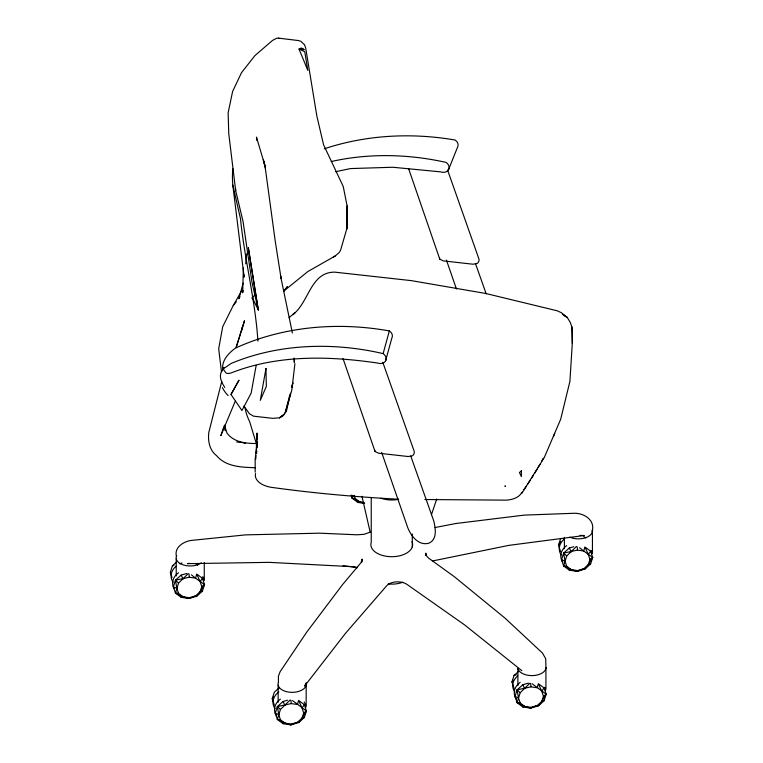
<?xml version="1.0" encoding="UTF-8"?>
<svg xmlns="http://www.w3.org/2000/svg" width="763" height="763" viewBox="0 0 763 763"><rect width="100%" height="100%" fill="white"/><g stroke="black" fill="none" stroke-linecap="round" stroke-linejoin="round"><path stroke-width="1.14" d="M425.83 555.435L425.83 553.108L425.992 555.416M521.768 493.403L544.286 457.523L560.671 419.259L569.904 381.443L572.298 343.283L572.317 331.085L571.83 326.774L570.238 322.368L567.3 317.551L561.339 312.677L557.114 310.77L485.63 293.45L411.257 280.622L334.757 272.143C310.627 271.895 308.977 302.167 293.211 314.318M243.368 267.918L242.691 292.687L243.111 290.407M592.098 531.477C595.569 520.356 584.239 513.079 574.491 513.261L524.171 515.12L455.749 523.523L435.044 527.538M255.786 459.107L255.958 455.559M256.072 453.184L257.045 433.05L257.045 440.175M256.597 453.432L256.778 451.095M257.045 447.595L257.493 441.748L255.166 459.068L255.166 472.144M294.928 363.646L291.781 390.189L285.209 412.859L288.347 400.594M256.158 365.467L251.151 393.117L241.938 410.532L230.989 394.481L238.924 380.308L230.989 394.481M290.512 393.241L286.44 411.076L283.006 415.816L279.525 417.79L272.849 418.362L253.526 416.169L249.406 413.727L243.95 406.059M291.905 387.156L292.916 382.749L291.771 387.203M221.747 381.49L208.862 432.201C207.66 440.556 209.463 450.294 216.558 455.625C225.934 466.956 241.919 467.28 255.481 467.719M288.919 398.362L289.778 395.015M243.111 283.187L238.914 298.753L239.944 296.645M383.198 353.383L389.416 330.703M385.544 361.004L391.8 338.2A6.934 5.589 15.3 0 0 389.34 330.942A235.214 189.682 15.3 0 0 235.386 348.157C229.005 352.878 222.357 359.554 222.596 368.052L225.705 372.592A9.442 4.082 -33.8 0 0 231.418 372.821C277.913 354.585 329.015 355.93 377.656 363.045A6.943 5.503 23 0 0 385.553 361.004A6.943 5.503 23 0 0 383.121 353.612A236.616 187.641 23 0 0 231.199 363.417L224.265 368.205L222.596 368.052M196.73 574.024L195.547 578.154L204.513 584.572L202.424 591.125L196.73 596.218L188.938 598.488L181.155 597.324L175.452 593.042L173.363 586.776L175.452 580.223L181.155 575.13L186.716 573.509M584.906 546.899L583.733 551.029L592.698 557.438L590.61 563.991L584.906 569.084L577.124 571.353L569.332 570.19L563.638 565.908L561.549 559.651L563.638 553.099L569.332 548.006L573.786 546.709M197.674 574.739L202.424 578.316L204.513 584.572L200.116 591.83L195.547 595.913L188.938 598.488L183.091 596.79L175.452 593.042L178.532 583.113L188.203 573.633M299.592 701.102L304.342 704.678L306.421 710.935L304.342 717.487L298.638 722.58L290.856 724.85L283.063 723.686L277.36 719.404L280.441 709.476L290.121 699.995M364.514 503.427L357.847 502.426L352.144 498.144L352.992 495.34M539.327 684.363L544.086 687.94L546.165 694.196L544.086 700.749L538.382 705.842L530.59 708.112L522.808 706.948L517.104 702.656L520.185 692.737L529.865 683.257M585.86 547.615L590.61 551.182L592.698 557.438L588.292 564.706L583.733 568.778L577.124 571.353L571.277 569.665L563.638 565.908L566.709 555.979L576.389 546.508M241.919 328.996L236.168 347.403L244.494 320.746L241.556 330.379L242.624 326.841L241.699 329.683M176.463 562.197L172.39 565.841L170.302 572.393L172.047 577.61M181.155 597.324L183.091 596.79L189.319 597.725L195.547 595.913L196.73 596.218L200.116 591.83L201.785 586.594L204.513 584.572M274.308 705.012L272.219 698.755L274.308 692.203L279.191 687.835M292.506 700.548L306.421 710.935L302.024 718.193L297.465 722.275L290.856 724.85L285 723.152L277.36 719.404L275.281 713.138L277.36 706.586L283.063 701.493L287.517 700.196M283.063 723.686L285 723.152L291.237 724.087L297.465 722.275L298.638 722.58L302.024 718.193L303.693 712.957L306.421 710.935M514.043 688.274L511.963 682.017L514.043 675.465L518.115 671.822M560.576 551.515L558.487 545.259L560.576 538.707M532.25 683.81L546.165 694.196L541.768 701.455L537.209 705.527L530.59 708.112L524.744 706.414L517.104 702.656L515.015 696.4L517.104 689.847L522.808 684.754L528.368 683.133M522.808 706.948L524.744 706.414L530.972 707.349L537.209 705.527L538.382 705.842L541.768 701.455L543.437 696.209L546.165 694.196M569.332 570.19L571.277 569.665L577.505 570.59L583.733 568.778L584.906 569.084L588.292 564.706L589.961 559.46L592.698 557.438M224.188 425.754L220.85 435.644L235.233 401.262M431.429 514.758L436.732 498.992M335.644 171.713L350.465 168.575L392.802 167.25L440.623 171.866A6.934 5.513 21.8 0 0 448.51 169.758L457.514 147.269A6.943 5.608 14.1 0 0 455.044 140.011A236.616 191.208 14.1 0 0 324.323 148.804M306.154 682.923L304.599 686.09L345.477 633.347L386.736 585.707A12.542 7.687 0.4 0 1 406.803 584.277L464.6 624.897L521.854 670.687M241.547 291.027L233.306 305.4L222.701 326.726L218.695 348.786L221.451 371.695C218.647 376.865 221.976 382.969 224.742 387.432M188.938 598.488L189.319 597.725M290.856 724.85L291.237 724.087M577.124 571.353L577.505 570.59M530.59 708.112L530.972 707.349M272.219 698.755L273.316 696.943M558.487 545.259L560.691 541.635M511.963 682.017L513.06 680.195M223.921 367.671L221.451 371.695L223.406 368.729M201.785 586.594L200.116 581.587L202.424 578.316M303.693 712.957L302.024 707.95L304.342 704.678M589.961 559.46L588.292 554.453L590.61 551.182M543.437 696.209L541.768 691.202L544.086 687.94M252 298.4L254.956 294.661M283.712 291.094L287.432 286.65L283.693 290.999M233.306 305.4L236.33 301.805M283.559 291.275L307.823 271.561L335.415 255.853L339.03 252.677L340.565 250.293L346.726 229.053L347.155 206.134L343.245 186.506L323.56 144.751L316.836 115.966L305.705 48.031L304.494 44.702L300.832 41.288L298.562 40.573L278.619 38.15L276.549 38.303L272.534 40.41L254.918 55.604L241.48 72.733L232.601 91.484L228.137 112.848L228.757 133.725L235.691 190.731L243.054 221.48L251.933 281.967L258.266 309.902L252.181 297.408M293.068 314.718L295.119 312.496L289.053 317.685M333.221 257.093L335.415 255.853M300.908 48.25L299.02 49.032L307.813 70.415L304.761 51.731L299.02 49.032L304.008 49.662L302.653 48.45L300.908 48.25L304.008 49.662M370.045 532.24L363.894 534.348L356.836 534.787L319.516 533.175L245.543 534.873L191.112 540.442C183.711 541.482 174.403 547.138 176.301 555.874M172.39 565.841L173.935 565.364M200.116 591.83L202.424 591.125M588.292 564.706L590.61 563.991M302.024 718.193L304.342 717.487M514.043 675.465L516.36 674.75M541.768 701.455L544.086 700.749M183.091 596.79L178.532 593.366L176.863 588.359L175.452 580.223L189.319 577.229L195.547 578.154L191.418 574.844M571.277 569.665L566.709 566.232L565.04 561.225L563.638 553.099L577.505 550.094L583.733 551.029L579.603 547.72M285 723.152L280.441 719.728L278.772 714.721L277.36 706.586L291.237 703.591L297.465 704.516L298.638 700.386L302.024 707.95M524.744 706.414L520.185 702.99L518.516 697.983L517.104 689.847L530.972 686.843L537.209 687.778L538.382 683.648L541.768 691.202M357.847 502.426L359.783 501.901L363.932 502.521M432.774 560.919L508.883 545.364L584.277 535.512L580.033 535.435M189.577 563.304L187.393 563.647L269.177 562.36L351.743 566.661A12.551 7.43 -2.9 0 1 357.036 567.93M398.629 499.221C356.121 496.951 313.66 493.241 271.466 487.347A21.545 12.427 0.1 0 1 255.576 473.451M424.848 499.527L506.012 500.146A17.253 9.957 0 0 0 520.709 494.081A635.436 366.85 0 0 0 522.159 492.145M256.606 443.532C245.915 443.513 233.774 442.397 226.945 432.993L224.732 425.888M243.263 442.654L245.533 442.893L236.673 441.968M351.104 495.015L352.144 498.144L355.224 498.468L359.783 501.901L364.657 503.313M563.638 565.908L566.709 566.232M175.452 593.042L178.532 593.366M517.104 702.656L520.185 702.99M277.36 719.404L280.441 719.728M343.026 565.774L357.218 567.367M561.549 559.651L565.04 561.225M515.015 696.4L518.516 697.983M173.363 586.776L176.863 588.359M275.281 713.138L278.772 714.721M352.144 498.144L359.783 501.901M278.619 38.15L279.42 38.551M562.636 314.27L567.128 317.36L563.123 314.871M408.548 168.48L439.793 259.201L443.265 260.879L472.993 264.217L477.314 263.407A11.111 6.419 0 0 0 478.868 258.781L447.557 170.006M343.026 358.562L375.043 451.515L378.515 453.193L408.243 456.532L412.564 455.73A11.111 6.419 0 0 0 414.118 451.105L382.807 362.32M563.638 553.099L566.709 555.979M517.104 689.847L520.185 692.737M175.452 580.223L178.532 583.113M277.36 706.586L280.441 709.476M425.477 554.711L428.52 558.068L454.176 576.57L505.058 618.164L542.503 653.09L545.707 658.765L545.993 668.426M569.332 548.006L571.277 551.907M522.808 684.754L524.744 688.665M283.063 701.493L285 705.403M181.155 575.13L183.091 579.041M585.393 547.977L588.292 554.453M197.207 575.111L200.116 581.587M475.53 263.75L486.212 293.898M410.771 456.093L433.727 520.852C435.492 528.091 437.542 539.317 428.978 543.151C418.515 546.203 410.647 535.655 407.518 527.014L381.662 452.421M446.422 260.078L456.455 289.024M354.223 495.464L355.224 498.468M256.788 445.144L249.663 421.672A134.517 77.664 0 0 1 245.123 408.157M292.382 333.002L280.488 275.643L281.118 278.6L275.185 240.841L264.961 165.676L256.463 137.082L256.912 140.611M361.948 496.284L370.246 532.507M264.961 165.676L263.34 159.782L265.457 168.48M232.829 168.737A246.983 146.401 9.2 0 0 232.81 185.047L240.469 218.58C244.58 259.725 255.29 299.859 257.923 341.156M224.78 427.185L225.323 430.666L224.99 424.743M232.81 185.047L244.122 277.131L244.103 274.785M571.83 326.774L572.298 343.283M577.219 546.823L577.505 550.094M530.686 683.572L530.972 686.843M290.951 700.32L291.237 703.591M189.033 573.957L189.319 577.229M294.127 359.001L294.327 362.559L294.251 358.076M278.428 682.322L278.428 676.113L280.135 671.688L306.65 632.231L342.663 584.477L360.813 562.875L362.463 559.165L361.605 562.36L361.586 559.384L361.605 561.606M564.41 537.39L564.41 548.778M545.917 667.596L545.917 686.958A14.125 8.155 0 0 1 545.507 690.134M517.886 685.527L517.886 668.445A14.125 8.155 0 0 0 532.708 675.598A14.125 8.155 0 0 0 546.022 667.52M412.268 533.938L412.268 546.937M371.238 497.438L371.238 542.331A20.897 12.065 0 0 0 392.325 556.694A20.897 12.065 0 0 0 412.02 541.692M278.142 685.193L278.142 702.275M204.265 562.531L204.265 577.343A14.125 8.155 0 0 1 203.855 580.509M176.224 558.831L176.224 575.912M245.724 263.855A250.808 140.068 -6.9 0 1 246.935 253.364M235.691 190.731A244.456 144.875 9.1 0 1 235.5 188.394M173.153 582.245A15.689 12.713 -12 0 1 176.062 566.241M179.858 563.838A15.689 12.713 -12 0 1 182.042 562.97M195.547 563.743A15.689 12.713 -12 0 1 197.655 565.049M201.375 562.856A14.125 8.155 0 0 1 183.893 565.116A14.125 8.155 0 0 1 176.634 555.655M174.078 588.521A15.689 12.713 -12 0 1 178.494 572.736M202.796 576.637A15.689 12.713 -12 0 1 203.75 580.977M275.071 708.608A15.689 12.713 -12 0 1 278.876 691.898M278.552 682.017A14.125 8.155 0 0 0 291.113 692.327A14.125 8.155 0 0 0 306.173 683.2L306.173 703.705A14.125 8.155 0 0 1 305.763 706.872M276.597 715.799A15.689 12.713 -12 0 1 280.402 699.099M304.189 701.998A15.689 12.713 -12 0 1 305.658 707.339M561.339 555.121A15.689 12.713 -12 0 1 564.239 539.107M583.733 536.608A15.689 12.713 -12 0 1 585.841 537.915M569.732 537.123A14.125 8.155 0 0 0 585.383 537.801A14.125 8.155 0 0 0 592.441 529.713L592.441 550.209A14.125 8.155 0 0 1 592.04 553.385M562.865 562.312A15.689 12.713 -12 0 1 566.671 545.602M591.401 550.562A15.689 12.713 -12 0 1 591.926 553.843M514.815 691.869A15.689 12.713 -12 0 1 517.715 675.856M516.341 699.061A15.689 12.713 -12 0 1 520.147 682.351M544.868 687.32A15.689 12.713 -12 0 1 545.402 690.601M554.73 433.365A635.436 366.85 0 0 1 553.404 436.636M543.227 458.277A635.436 366.85 0 0 1 541.606 461.3M539.937 464.324A635.436 366.85 0 0 1 538.22 467.347M537.047 469.35A635.436 366.85 0 0 1 534.644 473.356M533.413 475.359A635.436 366.85 0 0 1 531.534 478.344M530.247 480.328A635.436 366.85 0 0 1 527.634 484.286M526.289 486.26A635.436 366.85 0 0 1 523.561 490.189M398.553 499.336A20.897 12.065 0 0 1 380.956 498.258M228.147 395.606A37.206 24.464 13.4 0 1 222.443 387.661M375.043 451.515A11.13 6.428 0 0 1 374.852 450.199M439.793 259.201A11.13 6.428 0 0 1 439.602 257.884M448.51 169.758A6.934 5.513 21.8 0 0 446.078 162.405A235.214 187.126 21.8 0 0 331.266 161.537M402.816 582.217A19.456 11.235 0 0 1 388.224 583.933M521.377 470.847L521.367 476.617L519.431 472.516L521.377 470.847M347.155 206.134L346.726 229.053L347.155 206.134M265.963 368.472L260.297 400.356L266.335 386.44L265.963 368.472M284.208 414.309L279.525 417.79L284.208 414.309M505.507 486.346L505.011 486.05L505.507 486.346M258.266 309.902L248.347 247.841L258.266 309.902"/></g></svg>
